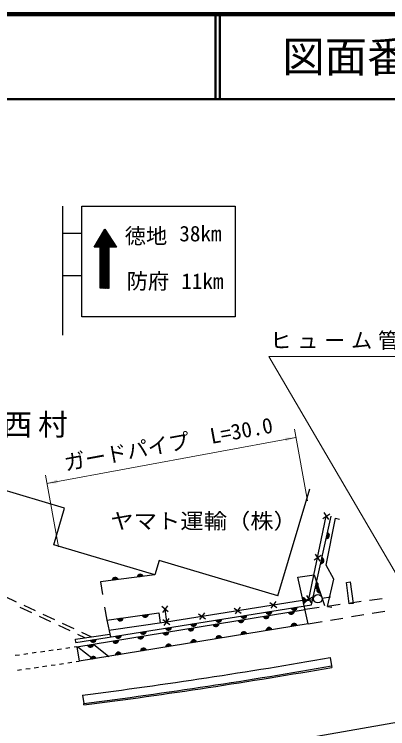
# Model space of a CAD drawing. Units: millimetres, scale not verified. Extents: x 40000 to 680000, y 20000 to 380000.
# Drawn here: x 485010 to 529050, y 295724 to 380000 of the extents above; entities that cross this region are included whole.
import ezdxf
from ezdxf.enums import TextEntityAlignment as Align

# ---------------------------------------------------------------- set-up
doc = ezdxf.new("R2010")
doc.units = ezdxf.units.MM
doc.header["$LTSCALE"] = 1000
for name, color, linetype, lineweight in [('M-BGD', 7, 'Continuous', 25), ('M-STR-HTXT', 7, 'Continuous', 13), ('M-STR-STRC', 7, 'Continuous', 25), ('M-STR-STRD', 7, 'Continuous', 25), ('M-TTL', 2, 'Continuous', 140), ('M-TTL-LINE', 7, 'Continuous', 50)]:
    doc.layers.add(name, color=color, linetype=linetype, lineweight=lineweight)
doc.layers.add('M-BGD-TXT', color=7, linetype='Continuous')
doc.layers.add('M-TTL-TXT', color=7, linetype='Continuous')
doc.styles.add('ＭＳ ゴシック', font='')
doc.styles.get('ＭＳ ゴシック').set_extended_font_data('MS Gothic')

# ---------------------------------------------------------------- blocks, each defined once
blk = doc.blocks.new('filled_arrow')
at = {"color": 0, "linetype": 'Continuous', "lineweight": -2}
blk.add_solid([(7.5, 1.25), (0, 0), (7.5, -1.25)], dxfattribs=at)

msp = doc.modelspace()

# ---------------------------------------------------------------- hatches: boundary and pattern name
at = {"layer": 'M-STR-STRC'}
h = msp.add_hatch(dxfattribs=at)
h.set_pattern_fill('USER', color=256, style=0, pattern_type=2)
h.set_pattern_definition([(134.75619, (-107708, 373638), (-68.71182, -68.12952), []), (44.75619, (-107708, 373638), (-68.13293, 68.71526), [])])
h.paths.add_polyline_path([(495136, 352515), (494429, 352530), (495705, 354636), (497069, 352534), (496176, 352538), (496180, 347659), (495143, 347679)])

# ---------------------------------------------------------------- linework, layer by layer
at = {"layer": 'M-BGD'}
for p, q in [((490946, 321734), (479418, 325167)), ((516111, 311382), (519878, 324032)), ((489659, 317412), (490946, 321734)), ((521533, 321225), (522081, 320388)), ((521388, 320533), (522225, 321080)), ((522890, 320545), (523380, 320449)), ((501591, 313858), (489659, 317412)), ((520363, 315630), (521200, 316178)), ((520508, 316322), (521055, 315486)), ((502097, 315555), (501591, 313858)), ((516111, 311382), (502097, 315555)), ((501591, 313858), (495187, 313063)), ((495187, 313063), (495430, 311544)), ((483856, 311343), (485215, 310709)), ((519337, 310728), (520174, 311275)), ((519482, 311420), (520030, 310583)), ((521303, 311123), (522293, 311263)), ((528401, 311062), (526916, 310853)), ((486122, 310286), (487481, 309653)), ((503174, 309517), (502393, 310142)), ((503096, 310220), (502471, 309439)), ((515150, 310626), (515960, 310039)), ((515848, 310737), (515261, 309927)), ((520318, 310953), (519338, 310753)), ((521956, 310157), (522444, 310047)), ((523450, 310366), (521964, 310157)), ((525925, 310714), (524440, 310505)), ((485674, 310052), (487033, 309418)), ((492371, 305373), (519309, 309783)), ((495666, 310062), (495909, 308543)), ((507446, 309397), (506859, 308588)), ((510949, 309956), (511758, 309369)), ((511647, 310067), (511060, 309258)), ((520974, 310018), (519309, 309783)), ((527228, 309352), (528709, 309595)), ((487940, 308995), (489299, 308362)), ((488388, 309230), (489747, 308596)), ((495909, 308543), (496338, 306544)), ((502546, 308616), (503356, 308029)), ((503245, 308728), (502658, 307918)), ((506747, 309286), (507557, 308699)), ((522295, 308539), (523775, 308783)), ((524762, 308946), (526242, 309189)), ((490205, 307939), (491565, 307305)), ((490653, 308174), (492013, 307540)), ((519681, 308109), (492648, 303683)), ((496168, 307334), (502951, 308323)), ((519681, 308109), (521308, 308377)), ((492471, 306883), (493380, 306459)), ((492919, 307118), (494106, 306564)), ((490578, 305118), (490083, 305048)), ((491568, 305259), (491073, 305188)), ((492371, 305373), (492063, 305329)), ((492371, 305373), (492648, 303683)), ((492512, 305396), (494301, 303953)), ((494359, 305698), (496148, 304256)), ((485628, 304416), (485133, 304346)), ((486618, 304556), (486123, 304486)), ((487608, 304697), (487113, 304627)), ((488598, 304837), (488103, 304767)), ((489588, 304978), (489093, 304908)), ((490331, 303347), (490826, 303419)), ((491321, 303490), (491816, 303562)), ((492310, 303634), (492648, 303683)), ((485383, 302630), (485878, 302702)), ((486372, 302774), (486867, 302845)), ((487362, 302917), (487857, 302989)), ((488352, 303060), (488847, 303132)), ((489341, 303204), (489836, 303275))]:
    msp.add_line(p, q, dxfattribs=at)
for points in [[(492266, 305896), (520059, 310322), (522378, 320786)], [(502784, 309830), (502951, 308323), (519756, 311002), (521807, 320806)], [(521956, 310157), (522679, 313379), (521806, 315005), (522890, 320545)], [(519681, 308109), (518463, 313589), (520358, 313879), (521595, 310277)], [(495909, 308543), (502062, 309390), (502219, 308216)], [(492266, 305896), (492213, 306290), (496266, 306877)]]:
    msp.add_lwpolyline(points, dxfattribs=at)
msp.add_lwpolyline([(524522, 310437), (524196, 312991), (524639, 313048), (524965, 310494)], close=True, dxfattribs=at)
msp.add_circle((520808, 311054), 500, dxfattribs=at)
for centre, radius, start, end in [((521815, 318495), 354, 266.30352, 68.7087), ((521815, 318495), 283, 268.52756, 66.48466), ((521815, 318495), 212, 272.27389, 62.73834), ((521815, 318495), 142, 279.98562, 55.02661), ((521815, 318495), 100, 290.30328, 44.70894), ((521815, 318495), 100, 290.30328, 44.70894), ((521166, 315566), 354, 266.30352, 68.7087), ((521166, 315566), 283, 268.52756, 66.48466), ((521166, 315566), 212, 272.27389, 62.73834), ((521166, 315566), 142, 279.98562, 55.02661), ((521166, 315566), 100, 290.30328, 44.70894), ((521166, 315566), 100, 290.30328, 44.70894), ((496907, 313222), 354, 15.87178, 178.27696), ((496907, 313222), 283, 18.09582, 176.05292), ((499884, 313591), 354, 15.87178, 178.27696), ((499884, 313591), 283, 18.09582, 176.05292), ((499884, 313591), 212, 21.84215, 172.3066), ((499884, 313591), 142, 29.55388, 164.59487), ((499884, 313591), 100, 39.87154, 154.2772), ((499884, 313591), 100, 39.87154, 154.2772), ((496907, 313222), 212, 21.84215, 172.3066), ((496907, 313222), 142, 29.55388, 164.59487), ((496907, 313222), 100, 39.87154, 154.2772), ((496907, 313222), 100, 39.87154, 154.2772), ((520517, 312637), 354, 266.30352, 68.7087), ((520517, 312637), 283, 268.52756, 66.48466), ((520517, 312637), 212, 272.27389, 62.73834), ((520517, 312637), 142, 279.98562, 55.02661), ((520517, 312637), 100, 290.30328, 44.70894), ((520517, 312637), 100, 290.30328, 44.70894), ((521028, 312095), 354, 117.75728, 280.16246), ((521028, 312095), 283, 119.98132, 277.93842), ((521028, 312095), 212, 123.72765, 274.1921), ((521028, 312095), 142, 131.43938, 266.48037), ((521028, 312095), 100, 141.75704, 256.1627), ((521028, 312095), 100, 141.75704, 256.1627), ((519019, 310837), 354, 291.32487, 93.73005), ((519019, 310837), 283, 293.54891, 91.50601), ((519019, 310837), 212, 297.29524, 87.75969), ((519019, 310837), 142, 305.00697, 80.04796), ((519019, 310837), 100, 315.32463, 69.73029), ((519019, 310837), 100, 315.32463, 69.73029), ((515042, 309578), 354, 197.84653, 0.2517), ((515042, 309578), 283, 200.07056, 358.02766), ((515042, 309578), 212, 203.81689, 354.28134), ((515042, 309578), 142, 211.52862, 346.56961), ((515042, 309578), 100, 221.84628, 336.25195), ((515042, 309578), 100, 221.84628, 336.25195), ((517674, 309571), 354, 198.09665, 0.50183), ((517674, 309571), 283, 200.32069, 358.27779), ((517674, 309571), 212, 204.06702, 354.53147), ((517674, 309571), 142, 211.77875, 346.81974), ((517674, 309571), 100, 222.09641, 336.50207), ((517674, 309571), 100, 222.09641, 336.50207), ((518005, 310050), 354, 197.84653, 0.2517), ((518005, 310050), 283, 200.07056, 358.02766), ((518005, 310050), 212, 203.81689, 354.28134), ((518005, 310050), 142, 211.52862, 346.56961), ((518005, 310050), 100, 221.84628, 336.25195), ((518005, 310050), 100, 221.84628, 336.25195), ((497492, 308815), 354, 196.64083, 359.04601), ((497492, 308815), 283, 198.86487, 356.82197), ((497492, 308815), 212, 202.6112, 353.07565), ((497492, 308815), 142, 210.32293, 345.36392), ((497492, 308815), 100, 220.64059, 335.04625), ((497492, 308815), 100, 220.64059, 335.04625), ((500464, 309225), 354, 196.64083, 359.04601), ((500464, 309225), 283, 198.86487, 356.82197), ((500464, 309225), 212, 202.6112, 353.07565), ((500464, 309225), 142, 210.32293, 345.36392), ((500464, 309225), 100, 220.64059, 335.04625), ((500464, 309225), 100, 220.64059, 335.04625), ((509117, 308634), 354, 197.84653, 0.2517), ((509117, 308634), 283, 200.07056, 358.02766), ((509117, 308634), 212, 203.81689, 354.28134), ((509117, 308634), 142, 211.52862, 346.56961), ((509117, 308634), 100, 221.84628, 336.25195), ((509117, 308634), 100, 221.84628, 336.25195), ((511752, 308601), 354, 198.09665, 0.50183), ((511752, 308601), 283, 200.32069, 358.27779), ((511752, 308601), 212, 204.06702, 354.53147), ((511752, 308601), 142, 211.77875, 346.81974), ((511752, 308601), 100, 222.09641, 336.50207), ((511752, 308601), 100, 222.09641, 336.50207), ((512079, 309106), 354, 197.84653, 0.2517), ((512079, 309106), 283, 200.07056, 358.02766), ((512079, 309106), 212, 203.81689, 354.28134), ((512079, 309106), 142, 211.52862, 346.56961), ((512079, 309106), 100, 221.84628, 336.25195), ((512079, 309106), 100, 221.84628, 336.25195), ((514713, 309086), 354, 198.09665, 0.50183), ((514713, 309086), 283, 200.32069, 358.27779), ((514713, 309086), 212, 204.06702, 354.53147), ((514713, 309086), 142, 211.77875, 346.81974), ((514713, 309086), 100, 222.09641, 336.50207), ((514713, 309086), 100, 222.09641, 336.50207), ((503191, 307691), 354, 197.84653, 0.2517), ((503191, 307691), 283, 200.07056, 358.02766), ((503191, 307691), 212, 203.81689, 354.28134), ((503191, 307691), 142, 211.52862, 346.56961), ((503191, 307691), 100, 221.84628, 336.25195), ((503191, 307691), 100, 221.84628, 336.25195), ((505831, 307631), 354, 198.09665, 0.50183), ((505831, 307631), 283, 200.32069, 358.27779), ((505831, 307631), 212, 204.06702, 354.53147), ((506154, 308163), 354, 197.84653, 0.2517), ((506154, 308163), 283, 200.07056, 358.02766), ((506154, 308163), 212, 203.81689, 354.28134), ((506154, 308163), 142, 211.52862, 346.56961), ((506154, 308163), 100, 221.84628, 336.25195), ((506154, 308163), 100, 221.84628, 336.25195), ((508792, 308116), 354, 198.09665, 0.50183), ((508792, 308116), 283, 200.32069, 358.27779), ((508792, 308116), 212, 204.06702, 354.53147), ((508792, 308116), 142, 211.77875, 346.81974), ((508792, 308116), 100, 222.09641, 336.50207), ((508792, 308116), 100, 222.09641, 336.50207), ((515055, 307297), 354, 18.09665, 180.50183), ((518015, 307781), 354, 18.09665, 180.50183), ((518015, 307781), 283, 20.32069, 178.27779), ((518015, 307781), 212, 24.06702, 174.53147), ((518015, 307781), 142, 31.77875, 166.81974), ((518015, 307781), 100, 42.09641, 156.50207), ((518015, 307781), 100, 42.09641, 156.50207), ((500229, 307219), 354, 197.84653, 0.2517), ((500229, 307219), 283, 200.07056, 358.02766), ((500229, 307219), 212, 203.81689, 354.28134), ((500229, 307219), 142, 211.52862, 346.56961), ((500229, 307219), 100, 221.84628, 336.25195), ((500229, 307219), 100, 221.84628, 336.25195), ((502871, 307147), 354, 198.09665, 0.50183), ((502871, 307147), 283, 200.32069, 358.27779), ((502871, 307147), 212, 204.06702, 354.53147), ((502871, 307147), 142, 211.77875, 346.81974), ((502871, 307147), 100, 222.09641, 336.50207), ((502871, 307147), 100, 222.09641, 336.50207), ((505831, 307631), 142, 211.77875, 346.81974), ((505831, 307631), 100, 222.09641, 336.50207), ((505831, 307631), 100, 222.09641, 336.50207), ((512094, 306812), 354, 18.09665, 180.50183), ((512094, 306812), 283, 20.32069, 178.27779), ((512094, 306812), 212, 24.06702, 174.53147), ((512094, 306812), 142, 31.77875, 166.81974), ((512094, 306812), 100, 42.09641, 156.50207), ((512094, 306812), 100, 42.09641, 156.50207), ((515055, 307297), 283, 20.32069, 178.27779), ((515055, 307297), 212, 24.06702, 174.53147), ((515055, 307297), 142, 31.77875, 166.81974), ((515055, 307297), 100, 42.09641, 156.50207), ((515055, 307297), 100, 42.09641, 156.50207), ((494303, 306275), 354, 197.84653, 0.2517), ((494303, 306275), 283, 200.07056, 358.02766), ((494303, 306275), 212, 203.81689, 354.28134), ((494303, 306275), 142, 211.52862, 346.56961), ((494303, 306275), 100, 221.84628, 336.25195), ((494303, 306275), 100, 221.84628, 336.25195), ((496950, 306177), 354, 198.09665, 0.50183), ((496950, 306177), 283, 200.32069, 358.27779), ((496950, 306177), 212, 204.06702, 354.53147), ((496950, 306177), 142, 211.77875, 346.81974), ((496950, 306177), 100, 222.09641, 336.50207), ((496950, 306177), 100, 222.09641, 336.50207), ((497266, 306747), 354, 197.84653, 0.2517), ((497266, 306747), 283, 200.07056, 358.02766), ((497266, 306747), 212, 203.81689, 354.28134), ((497266, 306747), 142, 211.52862, 346.56961), ((497266, 306747), 100, 221.84628, 336.25195), ((497266, 306747), 100, 221.84628, 336.25195), ((499910, 306662), 354, 198.09665, 0.50183), ((499910, 306662), 283, 200.32069, 358.27779), ((499910, 306662), 212, 204.06702, 354.53147), ((499910, 306662), 142, 211.77875, 346.81974), ((499910, 306662), 100, 222.09641, 336.50207), ((499910, 306662), 100, 222.09641, 336.50207), ((506173, 305842), 354, 18.09665, 180.50183), ((506173, 305842), 283, 20.32069, 178.27779), ((506173, 305842), 212, 24.06702, 174.53147), ((506173, 305842), 142, 31.77875, 166.81974), ((506173, 305842), 100, 42.09641, 156.50207), ((506173, 305842), 100, 42.09641, 156.50207), ((509134, 306327), 354, 18.09665, 180.50183), ((509134, 306327), 283, 20.32069, 178.27779), ((509134, 306327), 212, 24.06702, 174.53147), ((509134, 306327), 142, 31.77875, 166.81974), ((509134, 306327), 100, 42.09641, 156.50207), ((509134, 306327), 100, 42.09641, 156.50207), ((493989, 305692), 354, 198.09665, 0.50183), ((493989, 305692), 283, 200.32069, 358.27779), ((493989, 305692), 212, 204.06702, 354.53147), ((493989, 305692), 142, 211.77875, 346.81974), ((493989, 305692), 100, 222.09641, 336.50207), ((493989, 305692), 100, 222.09641, 336.50207), ((500252, 304873), 354, 18.09665, 180.50183), ((500252, 304873), 283, 20.32069, 178.27779), ((500252, 304873), 212, 24.06702, 174.53147), ((503213, 305358), 354, 18.09665, 180.50183), ((503213, 305358), 283, 20.32069, 178.27779), ((503213, 305358), 212, 24.06702, 174.53147), ((503213, 305358), 142, 31.77875, 166.81974), ((503213, 305358), 100, 42.09641, 156.50207), ((503213, 305358), 100, 42.09641, 156.50207), ((494331, 303903), 354, 18.09665, 180.50183), ((497291, 304388), 354, 18.09665, 180.50183), ((497291, 304388), 283, 20.32069, 178.27779), ((497291, 304388), 212, 24.06702, 174.53147), ((497291, 304388), 142, 31.77875, 166.81974), ((497291, 304388), 100, 42.09641, 156.50207), ((497291, 304388), 100, 42.09641, 156.50207), ((500252, 304873), 142, 31.77875, 166.81974), ((500252, 304873), 100, 42.09641, 156.50207), ((500252, 304873), 100, 42.09641, 156.50207), ((494331, 303903), 283, 20.32069, 178.27779), ((494331, 303903), 212, 24.06702, 174.53147), ((494331, 303903), 142, 31.77875, 166.81974), ((494331, 303903), 100, 42.09641, 156.50207), ((494331, 303903), 100, 42.09641, 156.50207)]:
    msp.add_arc(centre, radius, start, end, dxfattribs=at)
at = {"layer": 'M-STR-HTXT'}
for p, q in [((519604, 322606), (518044, 331067)), ((488858, 324670), (518225, 330083)), ((490236, 317193), (488676, 325653))]:
    msp.add_line(p, q, dxfattribs=at)
msp.add_lwpolyline([(536818, 302421), (515013, 339616), (554263, 339616)], dxfattribs=at)
at = {"layer": 'M-STR-STRC'}
for p, q in [((490698, 357352), (490698, 342144)), ((492972, 344308), (492972, 357352)), ((492972, 357352), (511045, 357352)), ((511045, 357352), (511045, 344308)), ((490698, 354185), (492972, 354185)), ((490698, 349181), (492972, 349181)), ((511045, 344308), (492972, 344308))]:
    msp.add_line(p, q, dxfattribs=at)
msp.add_lwpolyline([(495136, 352515), (494429, 352530), (495705, 354636), (497069, 352534), (496176, 352538), (496180, 347659), (495143, 347679)], close=True, dxfattribs=at)
at = {"layer": 'M-STR-STRD'}
for p, q in [((522258, 304111), (522430, 303126)), ((522430, 303126), (522462, 302961)), ((493071, 299681), (493200, 298690)), ((493227, 298523), (493200, 298690))]:
    msp.add_line(p, q, dxfattribs=at)
msp.add_lwpolyline([(456126, 285498), (462349, 286272), (470815, 287288), (482923, 288897), (494014, 290506), (505444, 292284), (516197, 294062), (536601, 297618), (537533, 297956), (554635, 300412), (562763, 301512), (565981, 302105), (566150, 302190)], dxfattribs=at)
for centre, radius, start, end in [((407307, 963170), 669008, 277.36534, 279.8938), ((407307, 963170), 670008, 277.36534, 279.8938), ((407480, 961940), 668935, 277.36417, 279.89764)]:
    msp.add_arc(centre, radius, start, end, dxfattribs=at)
at = {"layer": 'M-TTL'}
msp.add_line((680000, 380000), (40000, 380000), dxfattribs=at)
at = {"layer": 'M-TTL-LINE'}
for p, q in [((508747, 380000), (508747, 370000)), ((509247, 380000), (509247, 370000)), ((40000, 370000), (680000, 370000))]:
    msp.add_line(p, q, dxfattribs=at)

# ---------------------------------------------------------------- block references
at = {"layer": 'M-STR-HTXT', "xscale": 167, "yscale": 167}
for p, rotation in [((518225, 330083), 190.4), ((488858, 324670), 10.4)]:
    msp.add_blockref('filled_arrow', p, dxfattribs=dict(at, rotation=rotation))

# ---------------------------------------------------------------- texts
at = {"layer": 'M-BGD', "style": 'ＭＳ ゴシック', "width": 1.1}
msp.add_text('ヤマト運輸（株）', height=1833, dxfattribs=at).set_placement((507344, 318755), align=Align.BOTTOM_CENTER)
at = {"layer": 'M-BGD-TXT', "insert": (485711, 330039), "char_height": 2566, "attachment_point": 8, "style": 'ＭＳ ゴシック'}
msp.add_mtext('\\T1.2;字西村', dxfattribs=at)
at = {"layer": 'M-STR-HTXT', "style": 'ＭＳ ゴシック'}
msp.add_text('ガードパイプ  L=30.0', height=1833, rotation=10.444, dxfattribs=at).set_placement((503451, 327868), align=Align.BOTTOM_CENTER)
at = {"layer": 'M-STR-HTXT', "insert": (534638, 340116), "char_height": 1833, "attachment_point": 8, "style": 'ＭＳ ゴシック'}
msp.add_mtext('\\T1.27;ヒューム管φ800\u3000\u3000L=27.5', dxfattribs=at)
at = {"layer": 'M-STR-STRC', "style": 'ＭＳ ゴシック'}
for s, p in [('徳地', (500543, 352386)), ('38km', (506962, 352663)), ('防府', (500775, 347050)), ('11km', (507196, 347054))]:
    msp.add_text(s, height=1833, dxfattribs=at).set_placement(p, align=Align.BOTTOM_CENTER)
at = {"layer": 'M-TTL-TXT', "style": 'ＭＳ ゴシック'}
msp.add_text('図面番号', height=3666, dxfattribs=at).set_placement((526622, 375000), align=Align.MIDDLE_CENTER)

doc.saveas('drawing.dxf')
